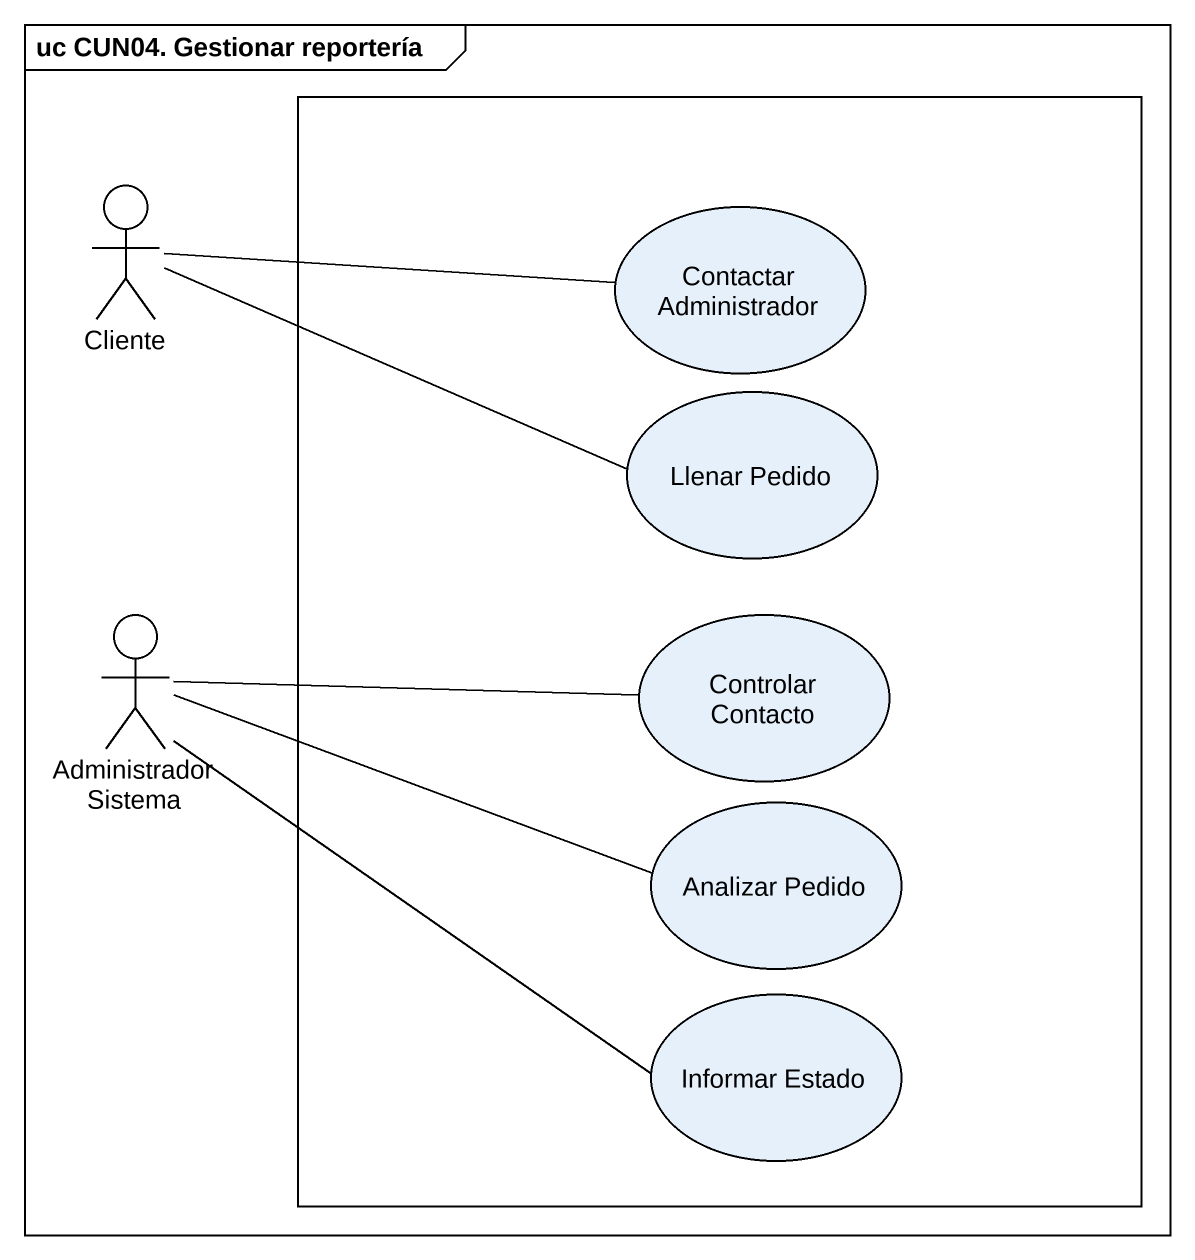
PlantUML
@startuml
mainframe uc CUN04. Gestionar reportería
actor Cliente
rectangle " " as rectangle1 {
  usecase "Contactar Administrador" as Contactar_Administrador
  usecase "Llenar Pedido" as Llenar_Pedido
  usecase "Controlar Contacto" as Controlar_Contacto
  usecase "Analizar Pedido" as Analizar_Pedido
  usecase "Informar Estado" as Informar_Estado
}
actor AdministradorSistema
Cliente -right- Contactar_Administrador
Cliente -right- Llenar_Pedido
AdministradorSistema -right- Controlar_Contacto
AdministradorSistema -right- Analizar_Pedido
AdministradorSistema -right- Informar_Estado
@enduml
